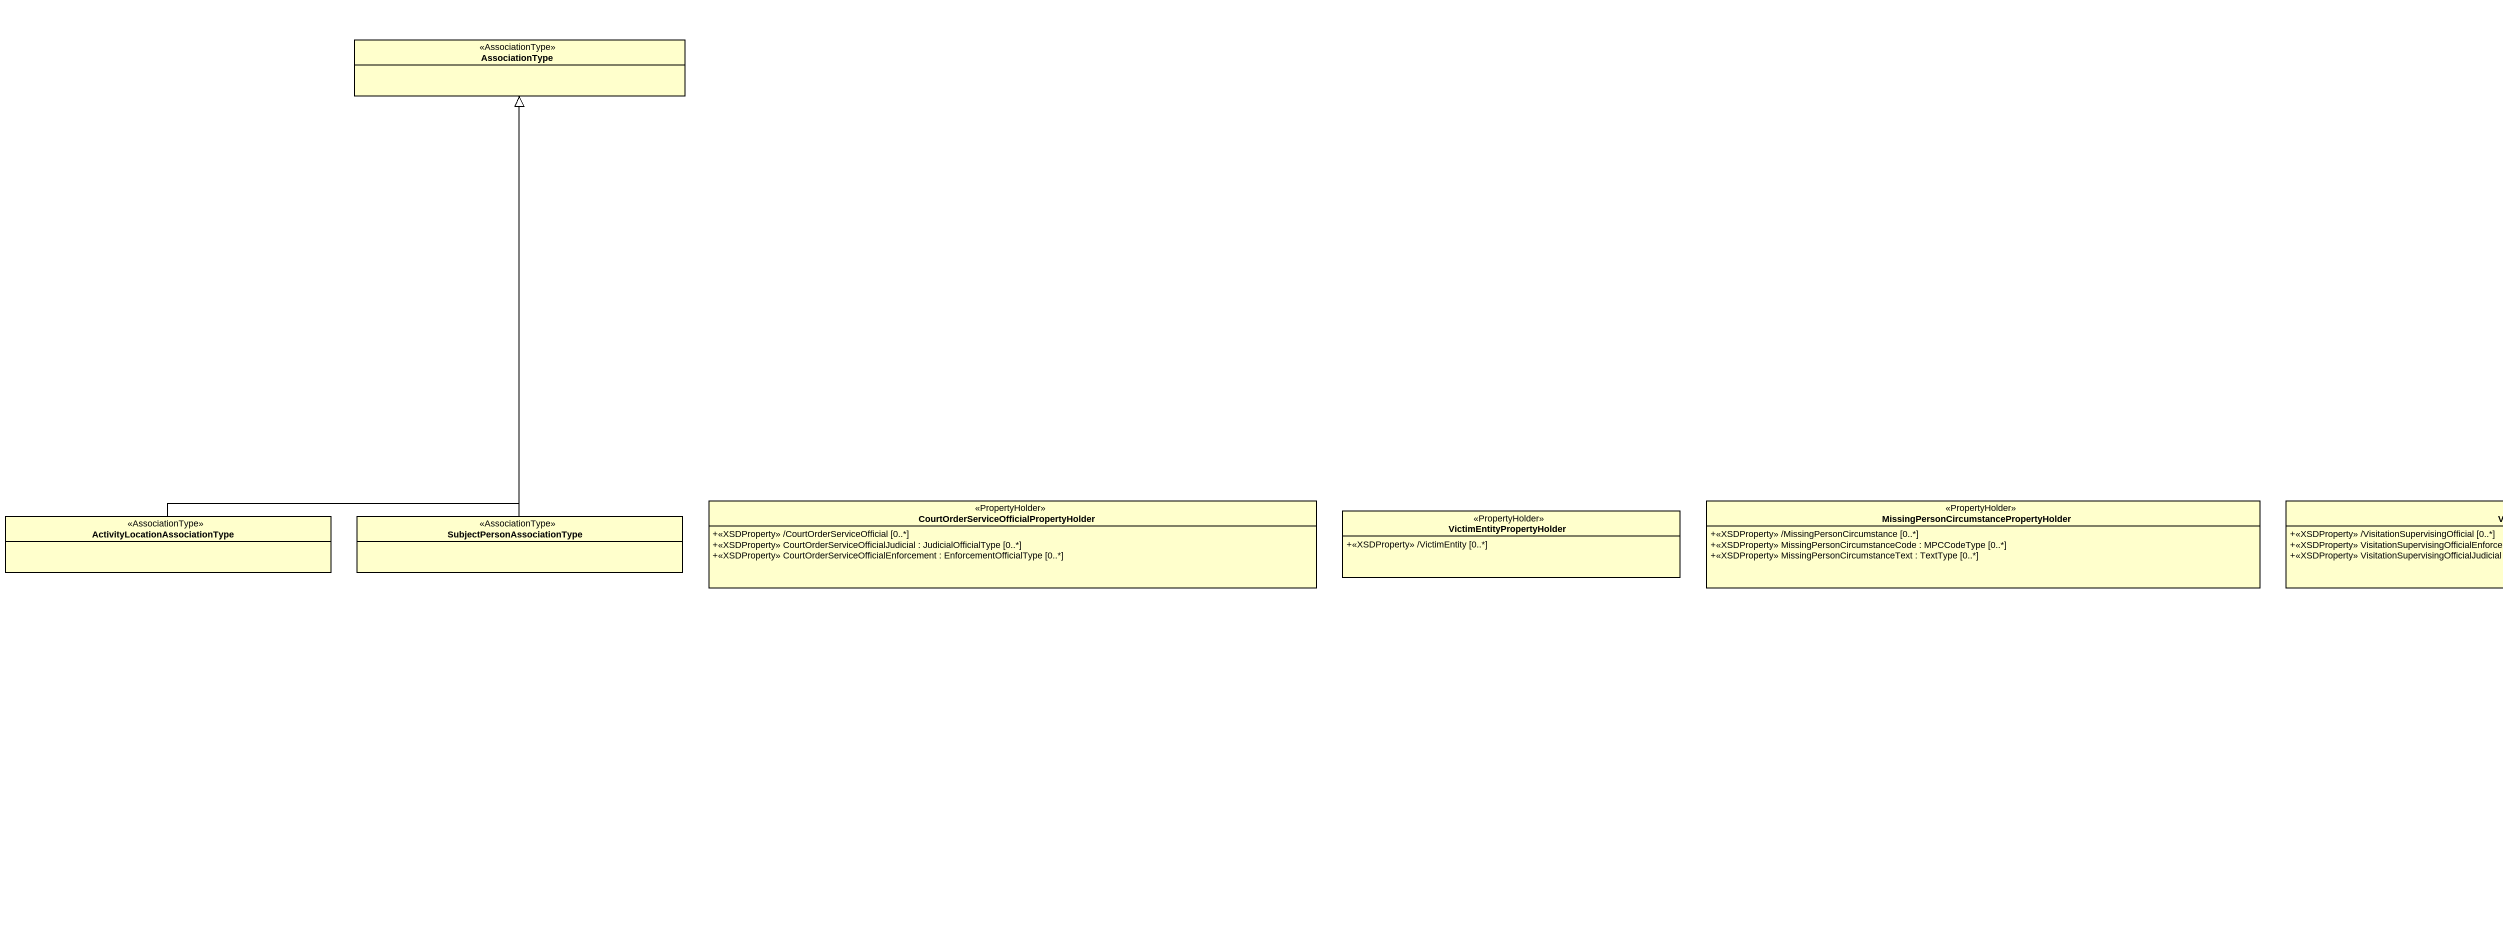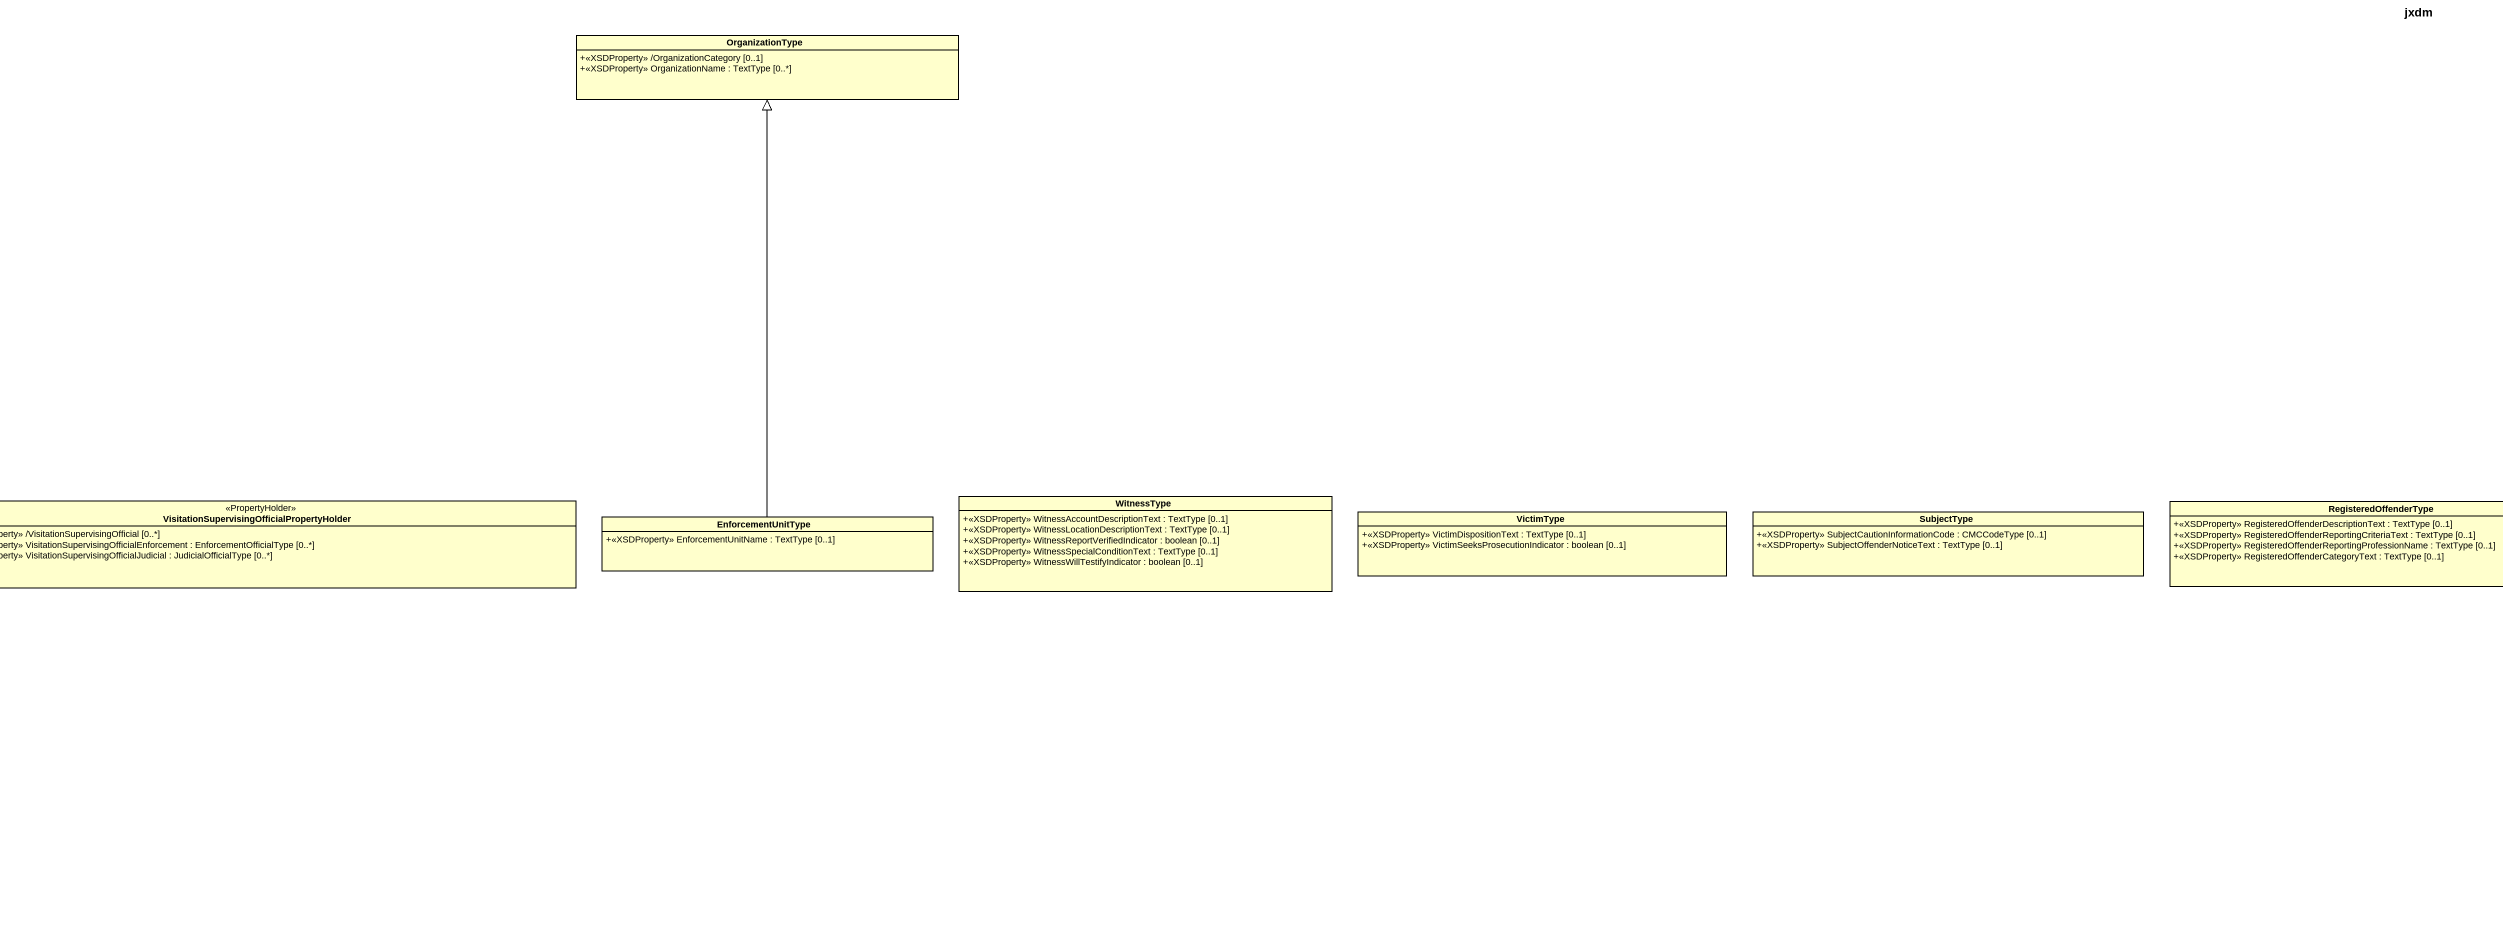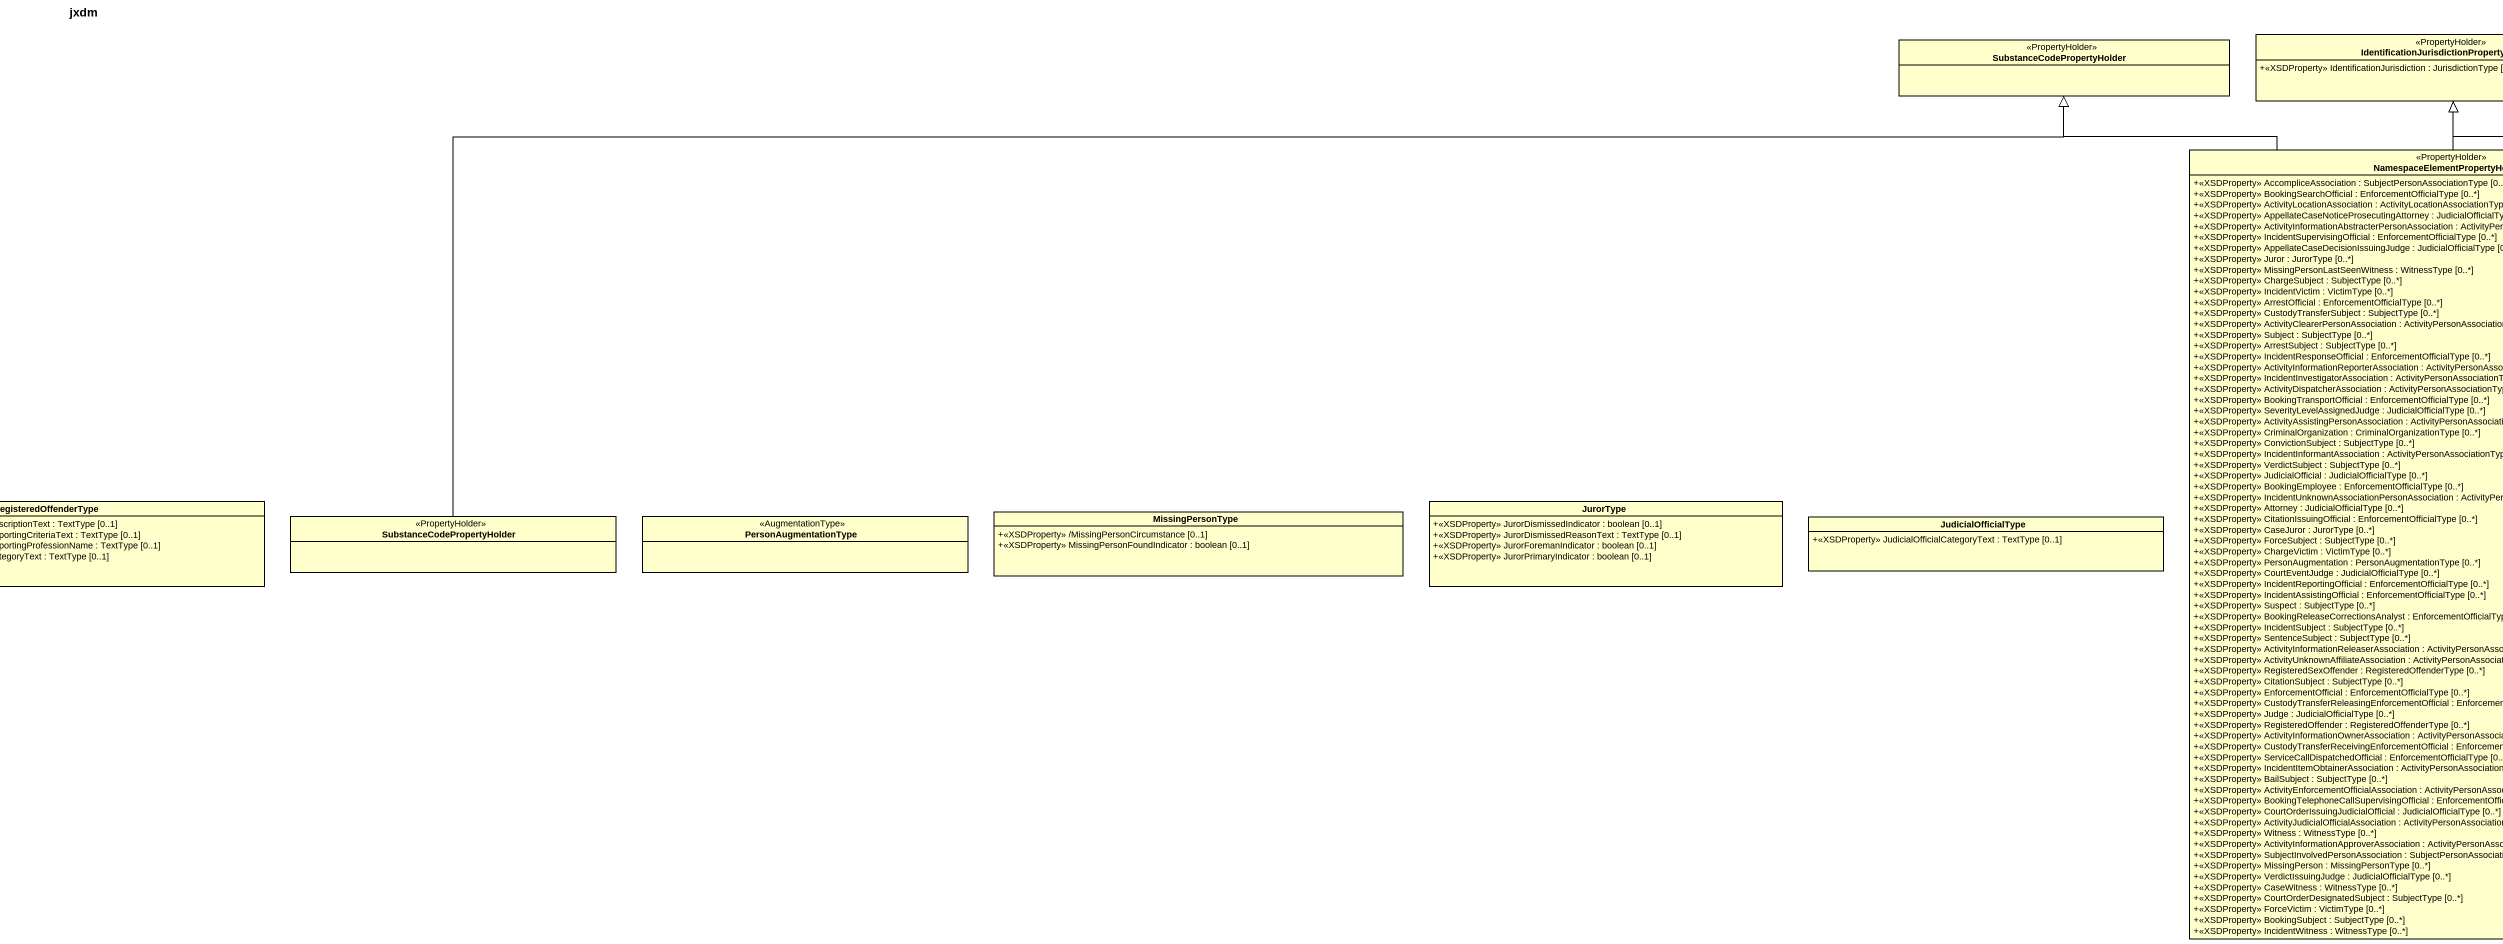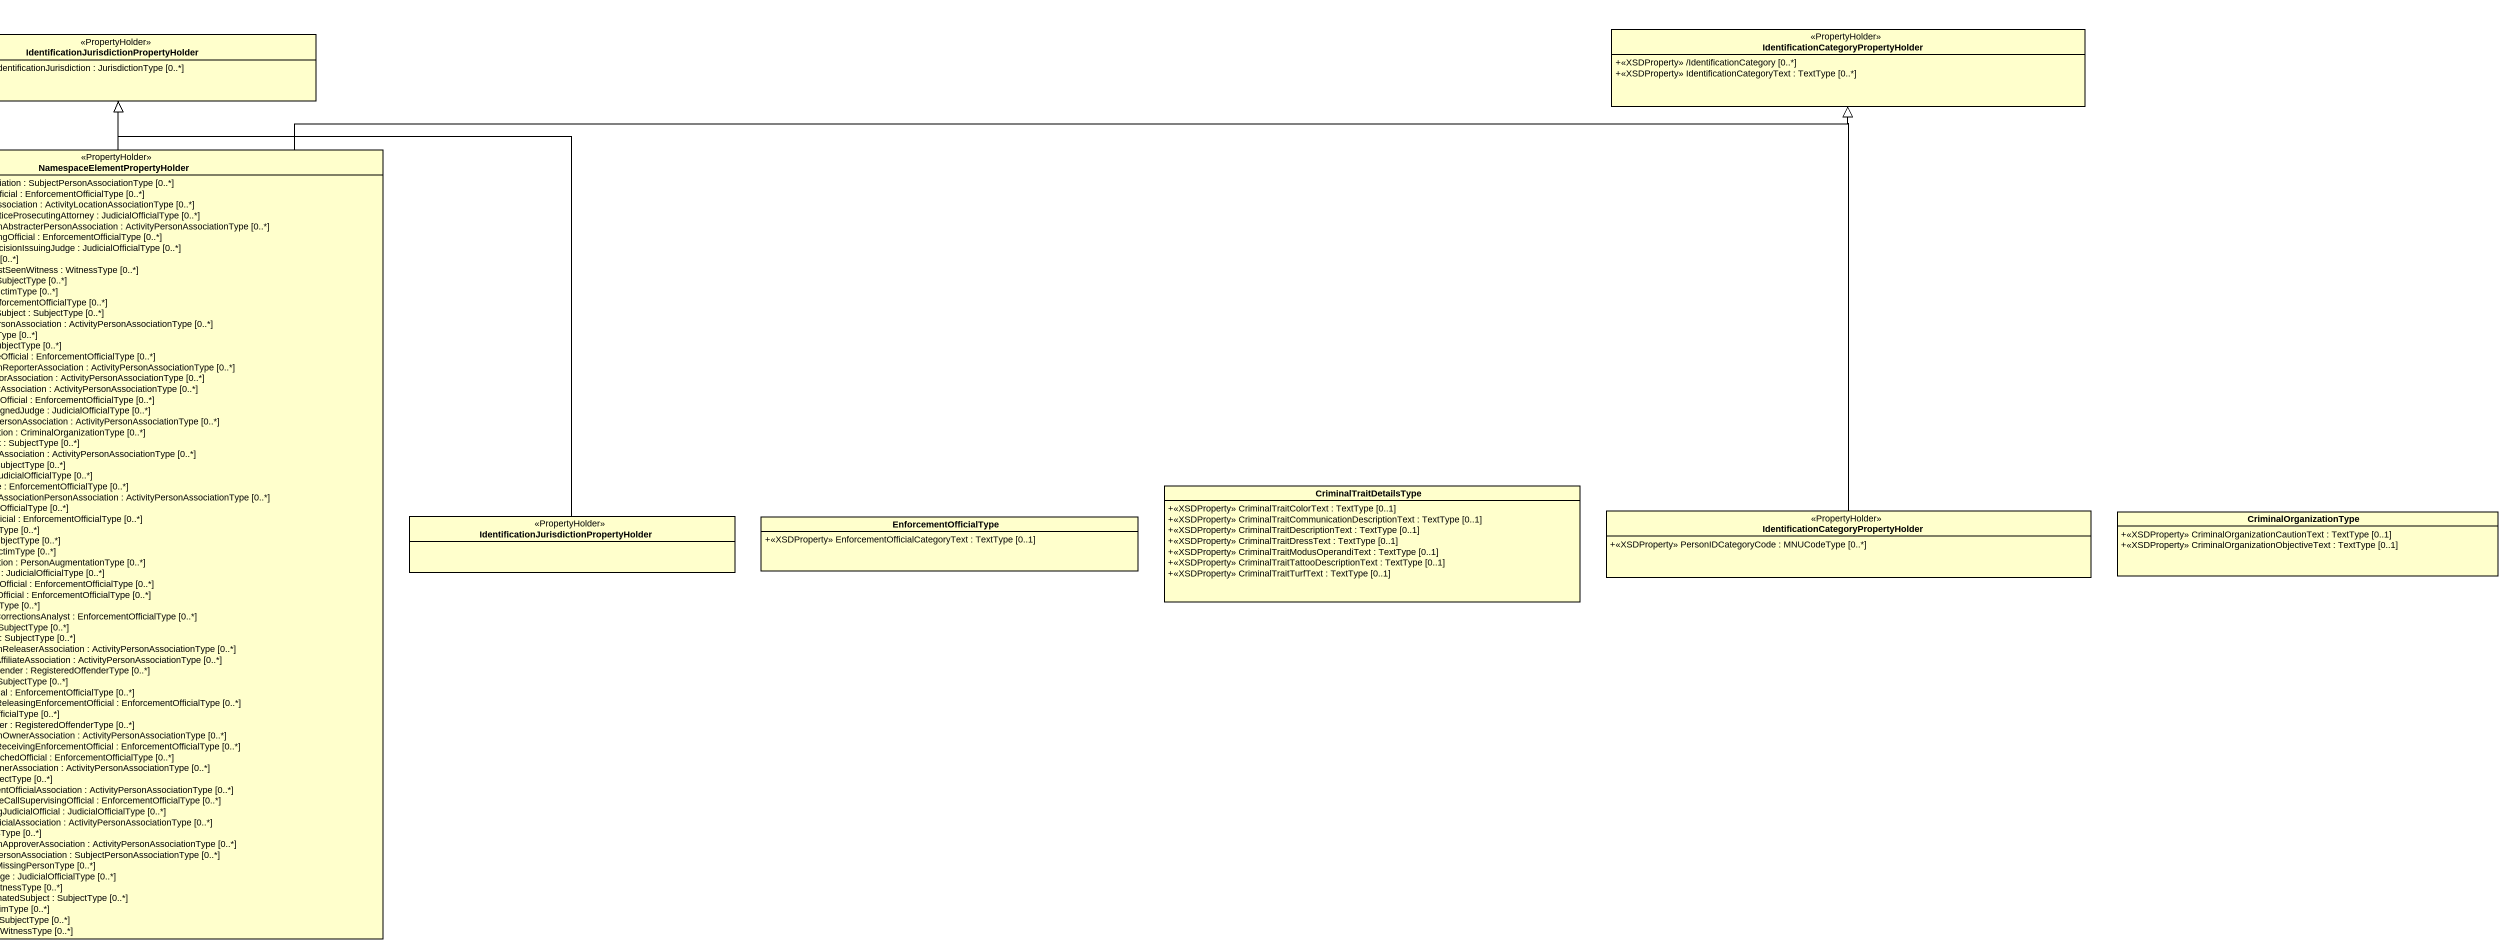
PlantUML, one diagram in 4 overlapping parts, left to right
@startuml
title jxdm
hide circle
hide empty members
skinparam classAttributeIconSize 0
class OrganizationType {
  +<<XSDProperty>> /OrganizationCategory [0..1]
  +<<XSDProperty>> OrganizationName : TextType [0..*]
}
class "IdentificationJurisdictionPropertyHolder" as IdentificationJurisdictionPr <<PropertyHolder>> {
  +<<XSDProperty>> IdentificationJurisdiction : JurisdictionType [0..*]
}
class "IdentificationCategoryPropertyHolder" as IdentificationCategoryProper <<PropertyHolder>> {
  +<<XSDProperty>> /IdentificationCategory [0..*]
  +<<XSDProperty>> IdentificationCategoryText : TextType [0..*]
}
class AssociationType <<AssociationType>>
class SubstanceCodePropertyHolder <<PropertyHolder>>
class "NamespaceElementPropertyHolder" as NamespaceElementPropertyHold <<PropertyHolder>> {
  +<<XSDProperty>> AccompliceAssociation : SubjectPersonAssociationType [0..*]
  +<<XSDProperty>> BookingSearchOfficial : EnforcementOfficialType [0..*]
  +<<XSDProperty>> ActivityLocationAssociation : ActivityLocationAssociationType [0..*]
  +<<XSDProperty>> AppellateCaseNoticeProsecutingAttorney : JudicialOfficialType [0..*]
  +<<XSDProperty>> ActivityInformationAbstracterPersonAssociation : ActivityPersonAssociationType [0..*]
  +<<XSDProperty>> IncidentSupervisingOfficial : EnforcementOfficialType [0..*]
  +<<XSDProperty>> AppellateCaseDecisionIssuingJudge : JudicialOfficialType [0..*]
  +<<XSDProperty>> Juror : JurorType [0..*]
  +<<XSDProperty>> MissingPersonLastSeenWitness : WitnessType [0..*]
  +<<XSDProperty>> ChargeSubject : SubjectType [0..*]
  +<<XSDProperty>> IncidentVictim : VictimType [0..*]
  +<<XSDProperty>> ArrestOfficial : EnforcementOfficialType [0..*]
  +<<XSDProperty>> CustodyTransferSubject : SubjectType [0..*]
  +<<XSDProperty>> ActivityClearerPersonAssociation : ActivityPersonAssociationType [0..*]
  +<<XSDProperty>> Subject : SubjectType [0..*]
  +<<XSDProperty>> ArrestSubject : SubjectType [0..*]
  +<<XSDProperty>> IncidentResponseOfficial : EnforcementOfficialType [0..*]
  +<<XSDProperty>> ActivityInformationReporterAssociation : ActivityPersonAssociationType [0..*]
  +<<XSDProperty>> IncidentInvestigatorAssociation : ActivityPersonAssociationType [0..*]
  +<<XSDProperty>> ActivityDispatcherAssociation : ActivityPersonAssociationType [0..*]
  +<<XSDProperty>> BookingTransportOfficial : EnforcementOfficialType [0..*]
  +<<XSDProperty>> SeverityLevelAssignedJudge : JudicialOfficialType [0..*]
  +<<XSDProperty>> ActivityAssistingPersonAssociation : ActivityPersonAssociationType [0..*]
  +<<XSDProperty>> CriminalOrganization : CriminalOrganizationType [0..*]
  +<<XSDProperty>> ConvictionSubject : SubjectType [0..*]
  +<<XSDProperty>> IncidentInformantAssociation : ActivityPersonAssociationType [0..*]
  +<<XSDProperty>> VerdictSubject : SubjectType [0..*]
  +<<XSDProperty>> JudicialOfficial : JudicialOfficialType [0..*]
  +<<XSDProperty>> BookingEmployee : EnforcementOfficialType [0..*]
  +<<XSDProperty>> IncidentUnknownAssociationPersonAssociation : ActivityPersonAssociationType [0..*]
  +<<XSDProperty>> Attorney : JudicialOfficialType [0..*]
  +<<XSDProperty>> CitationIssuingOfficial : EnforcementOfficialType [0..*]
  +<<XSDProperty>> CaseJuror : JurorType [0..*]
  +<<XSDProperty>> ForceSubject : SubjectType [0..*]
  +<<XSDProperty>> ChargeVictim : VictimType [0..*]
  +<<XSDProperty>> PersonAugmentation : PersonAugmentationType [0..*]
  +<<XSDProperty>> CourtEventJudge : JudicialOfficialType [0..*]
  +<<XSDProperty>> IncidentReportingOfficial : EnforcementOfficialType [0..*]
  +<<XSDProperty>> IncidentAssistingOfficial : EnforcementOfficialType [0..*]
  +<<XSDProperty>> Suspect : SubjectType [0..*]
  +<<XSDProperty>> BookingReleaseCorrectionsAnalyst : EnforcementOfficialType [0..*]
  +<<XSDProperty>> IncidentSubject : SubjectType [0..*]
  +<<XSDProperty>> SentenceSubject : SubjectType [0..*]
  +<<XSDProperty>> ActivityInformationReleaserAssociation : ActivityPersonAssociationType [0..*]
  +<<XSDProperty>> ActivityUnknownAffiliateAssociation : ActivityPersonAssociationType [0..*]
  +<<XSDProperty>> RegisteredSexOffender : RegisteredOffenderType [0..*]
  +<<XSDProperty>> CitationSubject : SubjectType [0..*]
  +<<XSDProperty>> EnforcementOfficial : EnforcementOfficialType [0..*]
  +<<XSDProperty>> CustodyTransferReleasingEnforcementOfficial : EnforcementOfficialType [0..*]
  +<<XSDProperty>> Judge : JudicialOfficialType [0..*]
  +<<XSDProperty>> RegisteredOffender : RegisteredOffenderType [0..*]
  +<<XSDProperty>> ActivityInformationOwnerAssociation : ActivityPersonAssociationType [0..*]
  +<<XSDProperty>> CustodyTransferReceivingEnforcementOfficial : EnforcementOfficialType [0..*]
  +<<XSDProperty>> ServiceCallDispatchedOfficial : EnforcementOfficialType [0..*]
  +<<XSDProperty>> IncidentItemObtainerAssociation : ActivityPersonAssociationType [0..*]
  +<<XSDProperty>> BailSubject : SubjectType [0..*]
  +<<XSDProperty>> ActivityEnforcementOfficialAssociation : ActivityPersonAssociationType [0..*]
  +<<XSDProperty>> BookingTelephoneCallSupervisingOfficial : EnforcementOfficialType [0..*]
  +<<XSDProperty>> CourtOrderIssuingJudicialOfficial : JudicialOfficialType [0..*]
  +<<XSDProperty>> ActivityJudicialOfficialAssociation : ActivityPersonAssociationType [0..*]
  +<<XSDProperty>> Witness : WitnessType [0..*]
  +<<XSDProperty>> ActivityInformationApproverAssociation : ActivityPersonAssociationType [0..*]
  +<<XSDProperty>> SubjectInvolvedPersonAssociation : SubjectPersonAssociationType [0..*]
  +<<XSDProperty>> MissingPerson : MissingPersonType [0..*]
  +<<XSDProperty>> VerdictIssuingJudge : JudicialOfficialType [0..*]
  +<<XSDProperty>> CaseWitness : WitnessType [0..*]
  +<<XSDProperty>> CourtOrderDesignatedSubject : SubjectType [0..*]
  +<<XSDProperty>> ForceVictim : VictimType [0..*]
  +<<XSDProperty>> BookingSubject : SubjectType [0..*]
  +<<XSDProperty>> IncidentWitness : WitnessType [0..*]
}
class "CourtOrderServiceOfficialPropertyHolder" as CourtOrderServiceOfficialPro <<PropertyHolder>> {
  +<<XSDProperty>> /CourtOrderServiceOfficial [0..*]
  +<<XSDProperty>> CourtOrderServiceOfficialJudicial : JudicialOfficialType [0..*]
  +<<XSDProperty>> CourtOrderServiceOfficialEnforcement : EnforcementOfficialType [0..*]
}
class "MissingPersonCircumstancePropertyHolder" as MissingPersonCircumstancePro <<PropertyHolder>> {
  +<<XSDProperty>> /MissingPersonCircumstance [0..*]
  +<<XSDProperty>> MissingPersonCircumstanceCode : MPCCodeType [0..*]
  +<<XSDProperty>> MissingPersonCircumstanceText : TextType [0..*]
}
class "VisitationSupervisingOfficialPropertyHolder" as VisitationSupervisingOfficia <<PropertyHolder>> {
  +<<XSDProperty>> /VisitationSupervisingOfficial [0..*]
  +<<XSDProperty>> VisitationSupervisingOfficialEnforcement : EnforcementOfficialType [0..*]
  +<<XSDProperty>> VisitationSupervisingOfficialJudicial : JudicialOfficialType [0..*]
}
class WitnessType {
  +<<XSDProperty>> WitnessAccountDescriptionText : TextType [0..1]
  +<<XSDProperty>> WitnessLocationDescriptionText : TextType [0..1]
  +<<XSDProperty>> WitnessReportVerifiedIndicator : boolean [0..1]
  +<<XSDProperty>> WitnessSpecialConditionText : TextType [0..1]
  +<<XSDProperty>> WitnessWillTestifyIndicator : boolean [0..1]
}
class RegisteredOffenderType {
  +<<XSDProperty>> RegisteredOffenderDescriptionText : TextType [0..1]
  +<<XSDProperty>> RegisteredOffenderReportingCriteriaText : TextType [0..1]
  +<<XSDProperty>> RegisteredOffenderReportingProfessionName : TextType [0..1]
  +<<XSDProperty>> RegisteredOffenderCategoryText : TextType [0..1]
}
class JurorType {
  +<<XSDProperty>> JurorDismissedIndicator : boolean [0..1]
  +<<XSDProperty>> JurorDismissedReasonText : TextType [0..1]
  +<<XSDProperty>> JurorForemanIndicator : boolean [0..1]
  +<<XSDProperty>> JurorPrimaryIndicator : boolean [0..1]
}
class CriminalTraitDetailsType {
  +<<XSDProperty>> CriminalTraitColorText : TextType [0..1]
  +<<XSDProperty>> CriminalTraitCommunicationDescriptionText : TextType [0..1]
  +<<XSDProperty>> CriminalTraitDescriptionText : TextType [0..1]
  +<<XSDProperty>> CriminalTraitDressText : TextType [0..1]
  +<<XSDProperty>> CriminalTraitModusOperandiText : TextType [0..1]
  +<<XSDProperty>> CriminalTraitTattooDescriptionText : TextType [0..1]
  +<<XSDProperty>> CriminalTraitTurfText : TextType [0..1]
}
class "ActivityLocationAssociationType" as ActivityLocationAssociationT <<AssociationType>>
class SubjectPersonAssociationType <<AssociationType>>
class VictimEntityPropertyHolder <<PropertyHolder>> {
  +<<XSDProperty>> /VictimEntity [0..*]
}
class EnforcementUnitType {
  +<<XSDProperty>> EnforcementUnitName : TextType [0..1]
}
class VictimType {
  +<<XSDProperty>> VictimDispositionText : TextType [0..1]
  +<<XSDProperty>> VictimSeeksProsecutionIndicator : boolean [0..1]
}
class SubjectType {
  +<<XSDProperty>> SubjectCautionInformationCode : CMCCodeType [0..1]
  +<<XSDProperty>> SubjectOffenderNoticeText : TextType [0..1]
}
class "SubstanceCodePropertyHolder" as SubstanceCodePropertyHolder_2 <<PropertyHolder>>
class PersonAugmentationType <<AugmentationType>>
class MissingPersonType {
  +<<XSDProperty>> /MissingPersonCircumstance [0..1]
  +<<XSDProperty>> MissingPersonFoundIndicator : boolean [0..1]
}
class JudicialOfficialType {
  +<<XSDProperty>> JudicialOfficialCategoryText : TextType [0..1]
}
class "IdentificationJurisdictionPropertyHolder" as IdentificationJurisdictionPr_2 <<PropertyHolder>>
class EnforcementOfficialType {
  +<<XSDProperty>> EnforcementOfficialCategoryText : TextType [0..1]
}
class "IdentificationCategoryPropertyHolder" as IdentificationCategoryProper_2 <<PropertyHolder>> {
  +<<XSDProperty>> PersonIDCategoryCode : MNUCodeType [0..*]
}
class CriminalOrganizationType {
  +<<XSDProperty>> CriminalOrganizationCautionText : TextType [0..1]
  +<<XSDProperty>> CriminalOrganizationObjectiveText : TextType [0..1]
}
NamespaceElementPropertyHold -up-|> IdentificationJurisdictionPr
NamespaceElementPropertyHold -right-|> IdentificationCategoryProper
NamespaceElementPropertyHold -up-|> SubstanceCodePropertyHolder
ActivityLocationAssociationT -up-|> AssociationType
SubjectPersonAssociationType -up-|> AssociationType
EnforcementUnitType -up-|> OrganizationType
SubstanceCodePropertyHolder_2 -right-|> SubstanceCodePropertyHolder
IdentificationJurisdictionPr_2 -up-|> IdentificationJurisdictionPr
IdentificationCategoryProper_2 -up-|> IdentificationCategoryProper
@enduml
